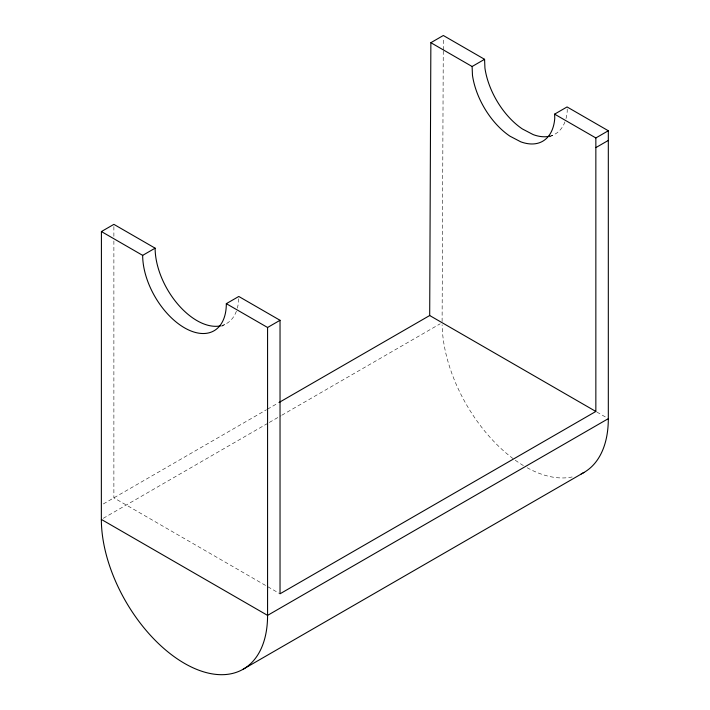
<?xml version="1.0" encoding="UTF-8"?>
<svg xmlns="http://www.w3.org/2000/svg" width="710" height="710" viewBox="0 0 710 710"><rect width="100%" height="100%" fill="white"/><g stroke="black" fill="none" stroke-linecap="round" stroke-linejoin="round"><path stroke-width="0.53" stroke-dasharray="3.55 2.66" d="M113.884 240.965L113.884 497.861L280.033 593.791M442.099 321.577L443.262 51.022M443.262 49.913L443.315 37.719M221.742 326.325L226.534 323.556M549.806 136.906L552.691 135.246M103.332 503.949L266.507 409.741M267.466 409.191L278.027 403.094M103.269 518.309L268.362 422.991M269.33 422.441L280.84 415.785M281.808 415.235L440.182 323.795M596.853 412.04L607.361 418.101M567.148 108.967L567.237 110.982A58.77 33.929 60 0 1 565.834 119.165M113.884 226.57L113.884 236.536M564.938 121.898A58.77 33.929 60 0 1 549.833 136.151M572.153 476.96A117.532 67.858 60 0 1 527.166 467.748M523.412 465.582A117.532 67.858 60 0 1 442.117 324.772M238.737 298.733A59.161 34.151 60 0 1 237.362 308.149M236.394 311.202A59.161 34.151 60 0 1 221.937 325.491"/><path stroke-width="1.06" d="M220.943 325.739A59.161 34.151 60 0 1 177.642 304.013A59.161 34.151 60 0 1 155.126 248.172L113.884 224.36L101.415 231.558L101.352 519.418A117.532 67.858 60 0 0 184.458 663.362A117.532 67.858 60 0 0 267.572 615.384L608.319 418.651L608.319 130.755L567.068 106.944L554.599 114.141L554.767 118.179A58.77 33.929 60 0 1 520.767 141.822L509.94 136.169A58.77 33.929 60 0 1 472.469 75.287L472.106 66.509L430.863 42.698L429.692 315.524L278.986 402.534M101.415 231.558L142.666 255.369A59.161 34.151 60 0 0 184.493 327.825A59.161 34.151 60 0 0 226.321 303.667L267.572 327.488L267.572 615.384L101.352 519.418M226.321 303.667L238.791 296.469L280.033 320.29L280.033 593.791L595.85 411.454L595.85 137.953L554.599 114.141M430.863 42.698L443.324 35.5L484.575 59.312L484.93 68.089A58.77 33.929 60 0 0 522.4 128.971L533.237 134.625A58.77 33.929 60 0 0 549.833 136.151M142.666 255.369L155.126 248.172M472.106 66.509L484.575 59.312M267.572 327.488L280.033 320.29M595.85 137.953L608.319 130.755M595.85 147.618L608.319 140.42M243.228 669.184L583.975 472.461M429.692 315.524L595.85 411.454M608.319 418.651A117.532 67.858 60 0 1 581.215 473.907"/></g></svg>
